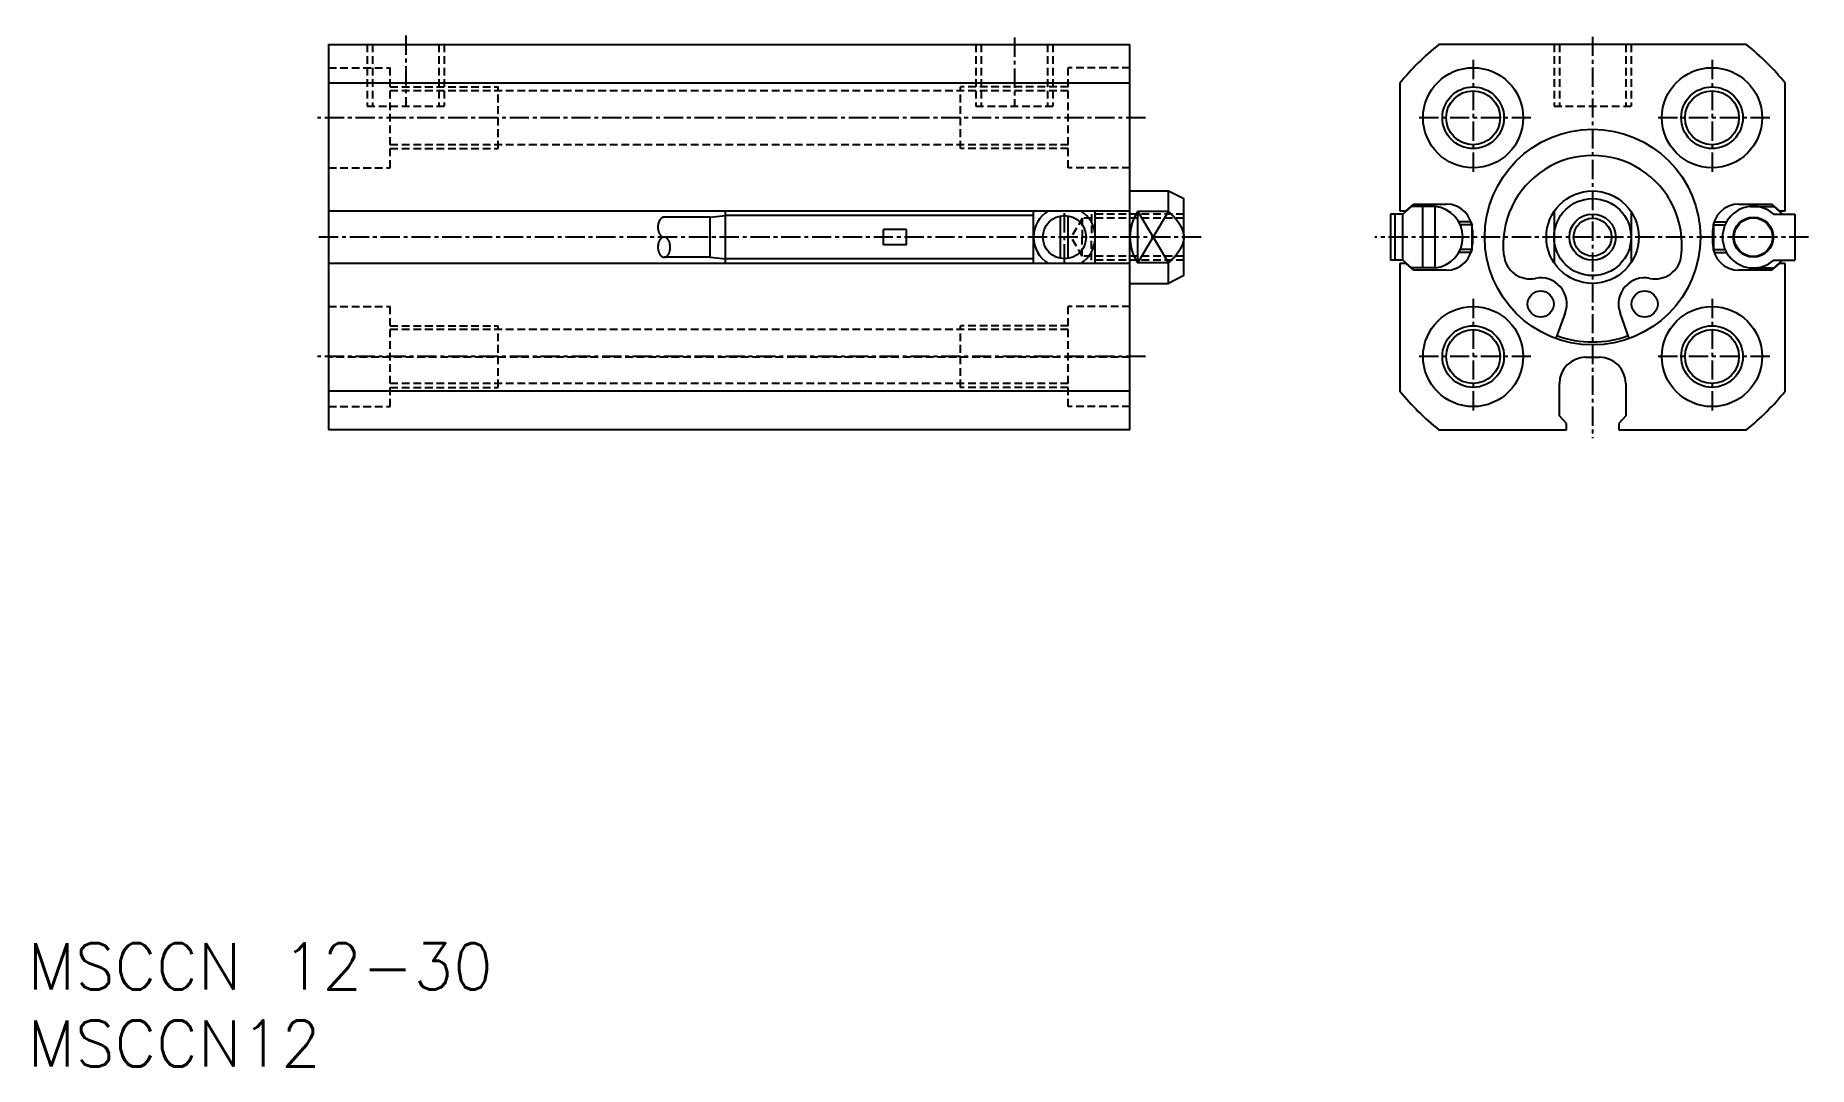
# Model space of a CAD drawing. Extents: x 1 to 116, y 0 to 67.
import ezdxf

# ---------------------------------------------------------------- set-up
doc = ezdxf.new("R2010")
doc.units = 0
doc.linetypes.add('CENTER', pattern=[2, 1.25, -0.25, 0.25, -0.25])
doc.linetypes.add('DASHED', pattern=[0.75, 0.5, -0.25])
doc.layers.get('0').update_dxf_attribs({"linetype": 'CONTINUOUS'})
doc.layers.add('CENTER', color=1, linetype='CENTER')
doc.styles.get("Standard").update_dxf_attribs({"font": 'txt.shx'})

# ---------------------------------------------------------------- blocks, each defined once
blk = doc.blocks.new('*U4')
at = {"color": 7, "linetype": 'CONTINUOUS'}
blk.add_text('MSCCN12', height=3, dxfattribs=at).set_placement((0, 0))
blk = doc.blocks.new('*U5')
at = {"color": 7, "linetype": 'CONTINUOUS'}
blk.add_text('MSCCN 12-30', height=3, dxfattribs=at).set_placement((0, 5))

msp = doc.modelspace()

# ---------------------------------------------------------------- linework, layer by layer
at = {"color": 7, "linetype": 'CONTINUOUS'}
for p, q in [((19.54, 66.34), (19.54, 41.34)), ((19.54, 66.34), (71.54, 66.34)), ((71.54, 41.34), (71.54, 66.34)), ((111.55, 66.34), (91.58, 66.34)), ((71.54, 63.83), (19.54, 63.83)), ((89.06, 63.83), (89.06, 55.54)), ((114.06, 55.54), (114.06, 63.83)), ((71.54, 56.84), (74.04, 56.84)), ((74.04, 56.84), (75.04, 56.34)), ((74.04, 55.5), (74.04, 56.84)), ((19.54, 55.54), (71.54, 55.54)), ((44.29, 55.14), (45.29, 55.24)), ((45.29, 52.14), (45.29, 55.54)), ((65.29, 55.24), (45.29, 55.24)), ((65.29, 52.14), (65.29, 55.54)), ((69.29, 52.14), (69.29, 55.54)), ((72.04, 52.18), (72.04, 55.5)), ((74.04, 55.5), (72.04, 55.5)), ((75.04, 51.34), (75.04, 56.34)), ((89.24, 55.34), (88.44, 55.34)), ((88.44, 55.34), (88.44, 52.34)), ((88.74, 52.34), (88.74, 55.34)), ((89.06, 55.54), (89.46, 55.54)), ((89.24, 55.34), (89.8, 55.84)), ((89.24, 52.34), (89.24, 55.34)), ((89.46, 55.54), (89.96, 55.99)), ((91.34, 55.84), (89.8, 55.84)), ((89.96, 55.99), (92.06, 55.99)), ((90.54, 51.84), (90.54, 55.84)), ((91.34, 51.84), (91.34, 55.84)), ((99.06, 55.5), (99.06, 52.18)), ((104.06, 55.5), (104.06, 52.18)), ((111.06, 55.99), (113.16, 55.99)), ((111.79, 55.84), (113.33, 55.84)), ((112.59, 55.75), (112.59, 55.84)), ((113.16, 55.99), (113.66, 55.54)), ((113.31, 55.34), (114.69, 55.34)), ((113.89, 55.34), (113.33, 55.84)), ((113.66, 55.54), (114.06, 55.54)), ((114.69, 55.34), (114.69, 52.34)), ((44.29, 55.14), (41.31, 55.14)), ((44.29, 52.54), (44.29, 55.14)), ((57.04, 54.34), (55.54, 54.34)), ((55.54, 53.34), (55.54, 54.34)), ((57.04, 53.34), (57.04, 54.34)), ((67.04, 52.46), (67.04, 55.22)), ((67.54, 52.46), (67.54, 55.22)), ((93.67, 54.84), (92.87, 54.84)), ((93.73, 54.64), (92.98, 54.64)), ((93.67, 54.84), (93.73, 54.64)), ((93.73, 54.64), (93.73, 53.04)), ((93.76, 54.29), (93.76, 53.39)), ((109.36, 53.39), (109.36, 54.29)), ((109.4, 54.64), (109.46, 54.84)), ((109.4, 54.64), (110.15, 54.64)), ((109.4, 54.64), (109.4, 53.04)), ((109.46, 54.84), (110.25, 54.84)), ((57.04, 53.34), (55.54, 53.34)), ((93.73, 53.04), (92.98, 53.04)), ((93.73, 53.04), (93.67, 52.84)), ((109.4, 53.04), (110.15, 53.04)), ((109.4, 53.04), (109.46, 52.84)), ((71.54, 52.14), (19.54, 52.14)), ((44.29, 52.54), (41.31, 52.54)), ((44.29, 52.54), (45.29, 52.44)), ((65.29, 52.44), (45.29, 52.44)), ((74.04, 52.18), (72.04, 52.18)), ((74.04, 50.84), (74.04, 52.18)), ((89.24, 52.34), (88.44, 52.34)), ((89.06, 52.14), (89.06, 43.85)), ((89.46, 52.14), (89.06, 52.14)), ((89.8, 51.84), (89.24, 52.34)), ((89.96, 51.69), (89.46, 52.14)), ((91.34, 51.84), (89.8, 51.84)), ((93.67, 52.84), (92.87, 52.84)), ((109.46, 52.84), (110.25, 52.84)), ((111.79, 51.84), (113.33, 51.84)), ((112.59, 51.84), (112.59, 51.93)), ((113.66, 52.14), (113.16, 51.69)), ((113.31, 52.34), (114.69, 52.34)), ((113.33, 51.84), (113.89, 52.34)), ((114.06, 52.14), (113.66, 52.14)), ((114.06, 43.85), (114.06, 52.14)), ((71.54, 50.84), (74.04, 50.84)), ((75.04, 51.34), (74.04, 50.84)), ((92.06, 51.69), (89.96, 51.69)), ((113.16, 51.69), (111.06, 51.69)), ((99.79, 48.92), (99.18, 47.25)), ((103.94, 47.25), (103.34, 48.92)), ((101.11, 46.04), (102.01, 46.04)), ((71.54, 43.85), (19.54, 43.85)), ((99.41, 42.24), (99.41, 44.34)), ((103.71, 44.34), (103.71, 42.24)), ((99.86, 41.74), (99.41, 42.24)), ((99.86, 41.34), (99.86, 41.74)), ((103.71, 42.24), (103.26, 41.74)), ((103.26, 41.74), (103.26, 41.34)), ((71.54, 41.34), (19.54, 41.34)), ((91.58, 41.34), (99.86, 41.34)), ((103.26, 41.34), (111.55, 41.34))]:
    msp.add_line(p, q, dxfattribs=at)
at = {"color": 3, "linetype": 'DASHED'}
for p, q in [((22.04, 66.34), (22.04, 62.34)), ((22.39, 66.34), (22.39, 62.34)), ((26.69, 66.34), (26.69, 62.34)), ((27.04, 66.34), (27.04, 62.34)), ((61.54, 66.34), (61.54, 62.34)), ((61.89, 66.34), (61.89, 62.34)), ((66.19, 66.34), (66.19, 62.34)), ((66.54, 66.34), (66.54, 62.34)), ((99.06, 66.34), (99.06, 62.34)), ((99.41, 66.34), (99.41, 62.34)), ((103.71, 66.34), (103.71, 62.34)), ((104.06, 66.34), (104.06, 62.34)), ((19.54, 64.84), (23.54, 64.84)), ((23.54, 58.34), (23.54, 64.84)), ((71.54, 64.84), (67.54, 64.84)), ((67.54, 58.34), (67.54, 64.84)), ((23.54, 63.59), (30.54, 63.59)), ((67.54, 63.34), (23.54, 63.34)), ((30.54, 59.59), (30.54, 63.59)), ((67.54, 63.59), (60.54, 63.59)), ((60.54, 59.59), (60.54, 63.59)), ((22.04, 62.34), (27.04, 62.34)), ((61.54, 62.34), (66.54, 62.34)), ((99.06, 62.34), (104.06, 62.34)), ((67.54, 59.84), (23.54, 59.84)), ((23.54, 59.59), (30.54, 59.59)), ((67.54, 59.59), (60.54, 59.59)), ((19.54, 58.34), (23.54, 58.34)), ((71.54, 58.34), (67.54, 58.34)), ((69.04, 55.34), (69.04, 53.84)), ((75.04, 55.34), (69.04, 55.34)), ((68.44, 55.07), (67.73, 53.84)), ((68.44, 55.07), (68.44, 53.84)), ((75.04, 55.07), (68.44, 55.07)), ((68.44, 52.61), (67.73, 53.84)), ((68.44, 52.61), (68.44, 53.84)), ((69.04, 52.34), (69.04, 53.84)), ((75.04, 52.61), (68.44, 52.61)), ((75.04, 52.34), (69.04, 52.34)), ((19.54, 49.34), (23.54, 49.34)), ((23.54, 42.84), (23.54, 49.34)), ((67.54, 42.84), (67.54, 49.34)), ((71.54, 49.34), (67.54, 49.34)), ((23.54, 48.09), (30.54, 48.09)), ((67.54, 47.84), (23.54, 47.84)), ((30.54, 44.09), (30.54, 48.09)), ((67.54, 48.09), (60.54, 48.09)), ((60.54, 44.09), (60.54, 48.09)), ((71.54, 46.04), (19.54, 46.04)), ((67.54, 44.34), (23.54, 44.34)), ((23.54, 44.09), (30.54, 44.09)), ((67.54, 44.09), (60.54, 44.09)), ((19.54, 42.84), (23.54, 42.84)), ((71.54, 42.84), (67.54, 42.84))]:
    msp.add_line(p, q, dxfattribs=at)
at = {"color": 3, "linetype": 'CONTINUOUS'}
for p, q in [((72.04, 52.18), (74.04, 55.5)), ((72.04, 55.5), (74.04, 52.18))]:
    msp.add_line(p, q, dxfattribs=at)
at = {"color": 7}
msp.add_polyline3d([(74.04, 55.5, 0), (74.04, 55.49, 0), (74.05, 55.49, 0), (74.06, 55.48, 0), (74.06, 55.48, 0), (74.07, 55.47, 0), (74.08, 55.46, 0), (74.08, 55.46, 0), (74.09, 55.45, 0), (74.1, 55.45, 0), (74.1, 55.44, 0), (74.11, 55.44, 0), (74.12, 55.43, 0), (74.12, 55.43, 0), (74.13, 55.42, 0), (74.13, 55.42, 0), (74.14, 55.41, 0), (74.15, 55.41, 0), (74.15, 55.4, 0), (74.16, 55.39, 0), (74.16, 55.39, 0), (74.17, 55.38, 0), (74.18, 55.38, 0), (74.18, 55.37, 0), (74.19, 55.37, 0), (74.2, 55.36, 0), (74.2, 55.35, 0), (74.21, 55.35, 0), (74.21, 55.34, 0), (74.22, 55.34, 0), (74.23, 55.33, 0), (74.23, 55.33, 0), (74.24, 55.32, 0), (74.24, 55.31, 0), (74.25, 55.31, 0), (74.26, 55.3, 0), (74.26, 55.3, 0), (74.27, 55.29, 0), (74.27, 55.29, 0), (74.28, 55.28, 0), (74.28, 55.27, 0), (74.29, 55.27, 0), (74.3, 55.26, 0), (74.3, 55.26, 0), (74.31, 55.25, 0), (74.31, 55.24, 0), (74.32, 55.24, 0), (74.33, 55.23, 0), (74.33, 55.23, 0), (74.34, 55.22, 0), (74.34, 55.21, 0), (74.35, 55.21, 0), (74.35, 55.2, 0), (74.36, 55.2, 0), (74.36, 55.19, 0), (74.37, 55.18, 0), (74.38, 55.18, 0), (74.38, 55.17, 0), (74.39, 55.16, 0), (74.39, 55.16, 0), (74.4, 55.15, 0), (74.4, 55.15, 0), (74.41, 55.14, 0), (74.41, 55.13, 0), (74.42, 55.13, 0), (74.43, 55.12, 0), (74.43, 55.11, 0), (74.44, 55.11, 0), (74.44, 55.1, 0), (74.45, 55.1, 0), (74.45, 55.09, 0), (74.46, 55.08, 0), (74.46, 55.08, 0), (74.47, 55.07, 0), (74.47, 55.06, 0), (74.48, 55.06, 0), (74.48, 55.05, 0), (74.49, 55.04, 0), (74.49, 55.04, 0), (74.5, 55.03, 0), (74.51, 55.03, 0), (74.51, 55.02, 0), (74.52, 55.01, 0), (74.52, 55.01, 0), (74.53, 55, 0), (74.53, 54.99, 0), (74.54, 54.99, 0), (74.54, 54.98, 0), (74.55, 54.97, 0), (74.55, 54.97, 0), (74.56, 54.96, 0), (74.56, 54.95, 0), (74.57, 54.95, 0), (74.57, 54.94, 0), (74.58, 54.93, 0), (74.58, 54.93, 0), (74.59, 54.92, 0), (74.59, 54.91, 0), (74.6, 54.91, 0), (74.6, 54.9, 0), (74.61, 54.89, 0), (74.61, 54.89, 0), (74.62, 54.88, 0), (74.62, 54.87, 0), (74.63, 54.87, 0), (74.63, 54.86, 0), (74.64, 54.85, 0), (74.64, 54.85, 0), (74.65, 54.84, 0), (74.65, 54.83, 0), (74.66, 54.83, 0), (74.66, 54.82, 0), (74.67, 54.81, 0), (74.67, 54.81, 0), (74.67, 54.8, 0), (74.68, 54.79, 0), (74.68, 54.79, 0), (74.69, 54.78, 0), (74.69, 54.77, 0), (74.7, 54.77, 0), (74.7, 54.76, 0), (74.71, 54.75, 0), (74.71, 54.74, 0), (74.72, 54.74, 0), (74.72, 54.73, 0), (74.73, 54.72, 0), (74.73, 54.72, 0), (74.73, 54.71, 0), (74.74, 54.7, 0), (74.74, 54.7, 0), (74.75, 54.69, 0), (74.75, 54.68, 0), (74.76, 54.67, 0), (74.76, 54.67, 0), (74.77, 54.66, 0), (74.77, 54.65, 0), (74.77, 54.65, 0), (74.78, 54.64, 0), (74.78, 54.63, 0), (74.79, 54.62, 0), (74.79, 54.62, 0), (74.8, 54.61, 0), (74.8, 54.6, 0), (74.8, 54.6, 0), (74.81, 54.59, 0), (74.81, 54.58, 0), (74.82, 54.57, 0), (74.82, 54.57, 0), (74.82, 54.56, 0), (74.83, 54.55, 0), (74.83, 54.55, 0), (74.84, 54.54, 0), (74.84, 54.53, 0), (74.84, 54.52, 0), (74.85, 54.52, 0), (74.85, 54.51, 0), (74.86, 54.5, 0), (74.86, 54.49, 0), (74.86, 54.49, 0), (74.87, 54.48, 0), (74.87, 54.47, 0), (74.87, 54.46, 0), (74.88, 54.46, 0), (74.88, 54.45, 0), (74.88, 54.44, 0), (74.89, 54.43, 0), (74.89, 54.43, 0), (74.9, 54.42, 0), (74.9, 54.41, 0), (74.9, 54.4, 0), (74.91, 54.4, 0), (74.91, 54.39, 0), (74.91, 54.38, 0), (74.92, 54.37, 0), (74.92, 54.37, 0), (74.92, 54.36, 0), (74.93, 54.35, 0), (74.93, 54.34, 0), (74.93, 54.34, 0), (74.94, 54.33, 0), (74.94, 54.32, 0), (74.94, 54.31, 0), (74.94, 54.3, 0), (74.95, 54.3, 0), (74.95, 54.29, 0), (74.95, 54.28, 0), (74.96, 54.27, 0), (74.96, 54.27, 0), (74.96, 54.26, 0), (74.96, 54.25, 0), (74.97, 54.24, 0), (74.97, 54.23, 0), (74.97, 54.23, 0), (74.97, 54.22, 0), (74.98, 54.21, 0), (74.98, 54.2, 0), (74.98, 54.19, 0), (74.98, 54.19, 0), (74.99, 54.18, 0), (74.99, 54.17, 0), (74.99, 54.16, 0), (74.99, 54.15, 0), (75, 54.15, 0), (75, 54.14, 0), (75, 54.13, 0), (75, 54.12, 0), (75, 54.11, 0), (75.01, 54.11, 0), (75.01, 54.1, 0), (75.01, 54.09, 0), (75.01, 54.08, 0), (75.01, 54.07, 0), (75.01, 54.07, 0), (75.02, 54.06, 0), (75.02, 54.05, 0), (75.02, 54.04, 0), (75.02, 54.03, 0), (75.02, 54.02, 0), (75.02, 54.02, 0), (75.02, 54.01, 0), (75.03, 54, 0), (75.03, 53.99, 0), (75.03, 53.98, 0), (75.03, 53.98, 0), (75.03, 53.97, 0), (75.03, 53.96, 0), (75.03, 53.95, 0), (75.03, 53.94, 0), (75.03, 53.93, 0), (75.03, 53.93, 0), (75.04, 53.92, 0), (75.04, 53.91, 0), (75.04, 53.9, 0), (75.04, 53.89, 0), (75.04, 53.88, 0), (75.04, 53.88, 0), (75.04, 53.87, 0), (75.04, 53.86, 0), (75.04, 53.85, 0), (75.04, 53.84, 0), (75.04, 53.83, 0), (75.04, 53.83, 0), (75.04, 53.82, 0), (75.04, 53.81, 0), (75.04, 53.8, 0), (75.04, 53.79, 0), (75.04, 53.78, 0), (75.04, 53.78, 0), (75.04, 53.77, 0), (75.04, 53.76, 0), (75.03, 53.75, 0), (75.03, 53.74, 0), (75.03, 53.73, 0), (75.03, 53.73, 0), (75.03, 53.72, 0), (75.03, 53.71, 0), (75.03, 53.7, 0), (75.03, 53.69, 0), (75.03, 53.68, 0), (75.03, 53.68, 0), (75.02, 53.67, 0), (75.02, 53.66, 0), (75.02, 53.65, 0), (75.02, 53.64, 0), (75.02, 53.64, 0), (75.02, 53.63, 0), (75.02, 53.62, 0), (75.01, 53.61, 0), (75.01, 53.6, 0), (75.01, 53.59, 0), (75.01, 53.59, 0), (75.01, 53.58, 0), (75.01, 53.57, 0), (75, 53.56, 0), (75, 53.55, 0), (75, 53.55, 0), (75, 53.54, 0), (75, 53.53, 0), (74.99, 53.52, 0), (74.99, 53.51, 0), (74.99, 53.51, 0), (74.99, 53.5, 0), (74.98, 53.49, 0), (74.98, 53.48, 0), (74.98, 53.47, 0), (74.98, 53.47, 0), (74.97, 53.46, 0), (74.97, 53.45, 0), (74.97, 53.44, 0), (74.97, 53.43, 0), (74.96, 53.43, 0), (74.96, 53.42, 0), (74.96, 53.41, 0), (74.96, 53.4, 0), (74.95, 53.39, 0), (74.95, 53.39, 0), (74.95, 53.38, 0), (74.94, 53.37, 0), (74.94, 53.36, 0), (74.94, 53.36, 0), (74.94, 53.35, 0), (74.93, 53.34, 0), (74.93, 53.33, 0), (74.93, 53.33, 0), (74.92, 53.32, 0), (74.92, 53.31, 0), (74.92, 53.3, 0), (74.91, 53.29, 0), (74.91, 53.29, 0), (74.91, 53.28, 0), (74.9, 53.27, 0), (74.9, 53.26, 0), (74.9, 53.26, 0), (74.89, 53.25, 0), (74.89, 53.24, 0), (74.88, 53.23, 0), (74.88, 53.23, 0), (74.88, 53.22, 0), (74.87, 53.21, 0), (74.87, 53.2, 0), (74.87, 53.2, 0), (74.86, 53.19, 0), (74.86, 53.18, 0), (74.86, 53.17, 0), (74.85, 53.17, 0), (74.85, 53.16, 0), (74.84, 53.15, 0), (74.84, 53.15, 0), (74.84, 53.14, 0), (74.83, 53.13, 0), (74.83, 53.12, 0), (74.82, 53.12, 0), (74.82, 53.11, 0), (74.82, 53.1, 0), (74.81, 53.09, 0), (74.81, 53.09, 0), (74.8, 53.08, 0), (74.8, 53.07, 0), (74.8, 53.07, 0), (74.79, 53.06, 0), (74.79, 53.05, 0), (74.78, 53.04, 0), (74.78, 53.04, 0), (74.77, 53.03, 0), (74.77, 53.02, 0), (74.77, 53.02, 0), (74.76, 53.01, 0), (74.76, 53, 0), (74.75, 52.99, 0), (74.75, 52.99, 0), (74.74, 52.98, 0), (74.74, 52.97, 0), (74.73, 52.97, 0), (74.73, 52.96, 0), (74.73, 52.95, 0), (74.72, 52.95, 0), (74.72, 52.94, 0), (74.71, 52.93, 0), (74.71, 52.92, 0), (74.7, 52.92, 0), (74.7, 52.91, 0), (74.69, 52.9, 0), (74.69, 52.9, 0), (74.68, 52.89, 0), (74.68, 52.88, 0), (74.67, 52.88, 0), (74.67, 52.87, 0), (74.67, 52.86, 0), (74.66, 52.86, 0), (74.66, 52.85, 0), (74.65, 52.84, 0), (74.65, 52.84, 0), (74.64, 52.83, 0), (74.64, 52.82, 0), (74.63, 52.82, 0), (74.63, 52.81, 0), (74.62, 52.8, 0), (74.62, 52.8, 0), (74.61, 52.79, 0), (74.61, 52.78, 0), (74.6, 52.78, 0), (74.6, 52.77, 0), (74.59, 52.76, 0), (74.59, 52.76, 0), (74.58, 52.75, 0), (74.58, 52.74, 0), (74.57, 52.74, 0), (74.57, 52.73, 0), (74.56, 52.72, 0), (74.56, 52.72, 0), (74.55, 52.71, 0), (74.55, 52.7, 0), (74.54, 52.7, 0), (74.54, 52.69, 0), (74.53, 52.68, 0), (74.53, 52.68, 0), (74.52, 52.67, 0), (74.52, 52.66, 0), (74.51, 52.66, 0), (74.51, 52.65, 0), (74.5, 52.64, 0), (74.49, 52.64, 0), (74.49, 52.63, 0), (74.48, 52.63, 0), (74.48, 52.62, 0), (74.47, 52.61, 0), (74.47, 52.61, 0), (74.46, 52.6, 0), (74.46, 52.59, 0), (74.45, 52.59, 0), (74.45, 52.58, 0), (74.44, 52.57, 0), (74.44, 52.57, 0), (74.43, 52.56, 0), (74.43, 52.56, 0), (74.42, 52.55, 0), (74.41, 52.54, 0), (74.41, 52.54, 0), (74.4, 52.53, 0), (74.4, 52.52, 0), (74.39, 52.52, 0), (74.39, 52.51, 0), (74.38, 52.51, 0), (74.38, 52.5, 0), (74.37, 52.49, 0), (74.36, 52.49, 0), (74.36, 52.48, 0), (74.35, 52.47, 0), (74.35, 52.47, 0), (74.34, 52.46, 0), (74.34, 52.46, 0), (74.33, 52.45, 0), (74.33, 52.44, 0), (74.32, 52.44, 0), (74.31, 52.43, 0), (74.31, 52.43, 0), (74.3, 52.42, 0), (74.3, 52.41, 0), (74.29, 52.41, 0), (74.28, 52.4, 0), (74.28, 52.4, 0), (74.27, 52.39, 0), (74.27, 52.38, 0), (74.26, 52.38, 0), (74.26, 52.37, 0), (74.25, 52.37, 0), (74.24, 52.36, 0), (74.24, 52.36, 0), (74.23, 52.35, 0), (74.23, 52.34, 0), (74.22, 52.34, 0), (74.21, 52.33, 0), (74.21, 52.33, 0), (74.2, 52.32, 0), (74.2, 52.32, 0), (74.19, 52.31, 0), (74.18, 52.3, 0), (74.18, 52.3, 0), (74.17, 52.29, 0), (74.16, 52.29, 0), (74.16, 52.28, 0), (74.15, 52.28, 0), (74.15, 52.27, 0), (74.14, 52.27, 0), (74.13, 52.26, 0), (74.13, 52.25, 0), (74.12, 52.25, 0), (74.12, 52.24, 0), (74.11, 52.24, 0), (74.1, 52.23, 0), (74.1, 52.23, 0), (74.09, 52.22, 0), (74.08, 52.22, 0), (74.08, 52.21, 0), (74.07, 52.21, 0), (74.06, 52.2, 0), (74.06, 52.2, 0), (74.05, 52.19, 0), (74.04, 52.19, 0), (74.04, 52.18, 0)], dxfattribs=at)
at = {"color": 7, "linetype": 'CONTINUOUS'}
for points in [[(41.31, 55.14, 0), (41.3, 55.14, 0), (41.29, 55.14, 0), (41.28, 55.14, 0), (41.27, 55.14, 0), (41.26, 55.13, 0), (41.25, 55.13, 0), (41.24, 55.13, 0), (41.23, 55.13, 0), (41.22, 55.12, 0), (41.21, 55.12, 0), (41.2, 55.11, 0), (41.19, 55.11, 0), (41.18, 55.11, 0), (41.17, 55.1, 0), (41.16, 55.09, 0), (41.16, 55.09, 0), (41.15, 55.08, 0), (41.14, 55.08, 0), (41.13, 55.07, 0), (41.12, 55.06, 0), (41.11, 55.05, 0), (41.1, 55.05, 0), (41.09, 55.04, 0), (41.09, 55.03, 0), (41.08, 55.02, 0), (41.07, 55.01, 0), (41.06, 55, 0), (41.05, 54.99, 0), (41.05, 54.98, 0), (41.04, 54.97, 0), (41.03, 54.96, 0), (41.03, 54.95, 0), (41.02, 54.94, 0), (41.01, 54.92, 0), (41.01, 54.91, 0), (41, 54.9, 0), (40.99, 54.89, 0), (40.99, 54.88, 0), (40.98, 54.86, 0), (40.98, 54.85, 0), (40.97, 54.84, 0), (40.97, 54.82, 0), (40.96, 54.81, 0), (40.96, 54.79, 0), (40.95, 54.78, 0), (40.95, 54.77, 0), (40.94, 54.75, 0), (40.94, 54.74, 0), (40.94, 54.72, 0), (40.93, 54.71, 0), (40.93, 54.69, 0), (40.93, 54.68, 0), (40.92, 54.66, 0), (40.92, 54.65, 0), (40.92, 54.63, 0), (40.92, 54.61, 0), (40.91, 54.6, 0), (40.91, 54.58, 0), (40.91, 54.57, 0), (40.91, 54.55, 0), (40.91, 54.54, 0), (40.91, 54.52, 0), (40.91, 54.5, 0), (40.91, 54.49, 0), (40.91, 54.47, 0), (40.91, 54.46, 0), (40.91, 54.44, 0), (40.91, 54.42, 0), (40.91, 54.41, 0), (40.91, 54.39, 0), (40.91, 54.38, 0), (40.92, 54.36, 0), (40.92, 54.35, 0), (40.92, 54.33, 0), (40.92, 54.31, 0), (40.93, 54.3, 0), (40.93, 54.28, 0), (40.93, 54.27, 0), (40.94, 54.25, 0), (40.94, 54.24, 0), (40.94, 54.22, 0), (40.95, 54.21, 0), (40.95, 54.2, 0), (40.96, 54.18, 0), (40.96, 54.17, 0), (40.97, 54.15, 0), (40.97, 54.14, 0), (40.98, 54.13, 0), (40.98, 54.11, 0), (40.99, 54.1, 0), (40.99, 54.09, 0), (41, 54.08, 0), (41.01, 54.06, 0), (41.01, 54.05, 0), (41.02, 54.04, 0), (41.03, 54.03, 0), (41.03, 54.02, 0), (41.04, 54.01, 0), (41.05, 54, 0), (41.05, 53.99, 0), (41.06, 53.98, 0), (41.07, 53.97, 0), (41.08, 53.96, 0), (41.09, 53.95, 0), (41.09, 53.94, 0), (41.1, 53.93, 0), (41.11, 53.92, 0), (41.12, 53.91, 0), (41.13, 53.91, 0), (41.14, 53.9, 0), (41.15, 53.89, 0), (41.16, 53.89, 0), (41.16, 53.88, 0), (41.17, 53.88, 0), (41.18, 53.87, 0), (41.19, 53.87, 0), (41.2, 53.86, 0), (41.21, 53.86, 0), (41.22, 53.85, 0), (41.23, 53.85, 0), (41.24, 53.85, 0), (41.25, 53.85, 0), (41.26, 53.84, 0), (41.27, 53.84, 0), (41.28, 53.84, 0), (41.29, 53.84, 0), (41.3, 53.84, 0), (41.31, 53.84, 0)], [(41.31, 52.54, 0), (41.33, 52.54, 0), (41.35, 52.54, 0), (41.37, 52.55, 0), (41.39, 52.55, 0), (41.41, 52.56, 0), (41.43, 52.57, 0), (41.45, 52.58, 0), (41.46, 52.59, 0), (41.48, 52.6, 0), (41.5, 52.62, 0), (41.52, 52.63, 0), (41.53, 52.65, 0), (41.55, 52.67, 0), (41.56, 52.69, 0), (41.58, 52.71, 0), (41.59, 52.73, 0), (41.61, 52.75, 0), (41.62, 52.78, 0), (41.63, 52.8, 0), (41.64, 52.83, 0), (41.65, 52.86, 0), (41.66, 52.88, 0), (41.67, 52.91, 0), (41.68, 52.94, 0), (41.69, 52.97, 0), (41.69, 53, 0), (41.7, 53.03, 0), (41.7, 53.06, 0), (41.7, 53.09, 0), (41.71, 53.13, 0), (41.71, 53.16, 0), (41.71, 53.19, 0), (41.71, 53.22, 0), (41.71, 53.25, 0), (41.7, 53.28, 0), (41.7, 53.32, 0), (41.7, 53.35, 0), (41.69, 53.38, 0), (41.68, 53.41, 0), (41.68, 53.44, 0), (41.67, 53.47, 0), (41.66, 53.5, 0), (41.65, 53.52, 0), (41.64, 53.55, 0), (41.63, 53.58, 0), (41.62, 53.6, 0), (41.6, 53.63, 0), (41.59, 53.65, 0), (41.58, 53.67, 0), (41.56, 53.69, 0), (41.55, 53.71, 0), (41.53, 53.73, 0), (41.51, 53.75, 0), (41.5, 53.76, 0), (41.48, 53.78, 0), (41.46, 53.79, 0), (41.44, 53.8, 0), (41.42, 53.81, 0), (41.4, 53.82, 0), (41.38, 53.83, 0), (41.37, 53.83, 0), (41.35, 53.84, 0), (41.33, 53.84, 0), (41.31, 53.84, 0), (41.29, 53.84, 0), (41.27, 53.83, 0), (41.25, 53.83, 0), (41.23, 53.83, 0), (41.21, 53.82, 0), (41.19, 53.81, 0), (41.17, 53.8, 0), (41.15, 53.79, 0), (41.14, 53.78, 0), (41.12, 53.76, 0), (41.1, 53.75, 0), (41.08, 53.73, 0), (41.07, 53.71, 0), (41.05, 53.69, 0), (41.04, 53.67, 0), (41.02, 53.65, 0), (41.01, 53.62, 0), (41, 53.6, 0), (40.99, 53.57, 0), (40.97, 53.55, 0), (40.96, 53.52, 0), (40.95, 53.49, 0), (40.95, 53.46, 0), (40.94, 53.44, 0), (40.93, 53.41, 0), (40.93, 53.38, 0), (40.92, 53.34, 0), (40.92, 53.31, 0), (40.91, 53.28, 0), (40.91, 53.25, 0), (40.91, 53.22, 0), (40.91, 53.19, 0), (40.91, 53.16, 0), (40.91, 53.12, 0), (40.91, 53.09, 0), (40.92, 53.06, 0), (40.92, 53.03, 0), (40.93, 53, 0), (40.93, 52.97, 0), (40.94, 52.94, 0), (40.95, 52.91, 0), (40.96, 52.88, 0), (40.97, 52.85, 0), (40.98, 52.83, 0), (40.99, 52.8, 0), (41, 52.77, 0), (41.01, 52.75, 0), (41.03, 52.73, 0), (41.04, 52.71, 0), (41.06, 52.68, 0), (41.07, 52.67, 0), (41.09, 52.65, 0), (41.1, 52.63, 0), (41.12, 52.61, 0), (41.14, 52.6, 0), (41.16, 52.59, 0), (41.18, 52.58, 0), (41.19, 52.57, 0), (41.21, 52.56, 0), (41.23, 52.55, 0), (41.25, 52.55, 0), (41.27, 52.54, 0), (41.29, 52.54, 0), (41.31, 52.54, 0)]]:
    msp.add_polyline3d(points, dxfattribs=at)
for centre, radius in [((93.81, 61.59), 3.25), ((109.31, 61.59), 3.25), ((93.81, 61.59), 1.75), ((109.31, 61.59), 1.75), ((101.56, 53.84), 7), ((101.56, 53.84), 3), ((67.29, 53.84), 1.4), ((101.56, 53.84), 2.5), ((101.56, 53.84), 1.23), ((111.99, 53.84), 1.3), ((111.99, 53.84), 1.25), ((98.19, 49.5), 0.85), ((104.94, 49.5), 0.85), ((93.81, 46.09), 3.25), ((109.31, 46.09), 3.25), ((93.81, 46.09), 1.75), ((109.31, 46.09), 1.75)]:
    msp.add_circle(centre, radius, dxfattribs=at)
at = {"color": 3, "linetype": 'CONTINUOUS'}
for centre, radius in [((93.81, 61.59), 2), ((109.31, 61.59), 2), ((101.56, 53.84), 1.5), ((93.81, 46.09), 2), ((109.31, 46.09), 2)]:
    msp.add_circle(centre, radius, dxfattribs=at)
at = {"color": 7, "linetype": 'CONTINUOUS'}
for centre, radius, start, end in [((101.56, 53.84), 16, 128.6248, 141.3751), ((101.56, 53.84), 16, 38.6248, 51.3752), ((101.56, 53.34), 5.8, 352.8267, 187.1733), ((67.29, 53.84), 2, 121.7888, 238.2118), ((67.29, 53.84), 2, 301.7882, 58.2112), ((74.54, 53.84), 3, 146.439, 213.561), ((91.14, 53.84), 2, 275.7385, 84.2602), ((92.06, 54.29), 1.7, 0, 90), ((111.06, 54.29), 1.7, 90, 180), ((111.99, 53.84), 2, 48.5904, 311.4096), ((92.06, 53.39), 1.7, 270, 0), ((111.06, 53.39), 1.7, 180, 270), ((97.5, 52.83), 1.7, 187.1733, 281.722), ((105.63, 52.83), 1.7, 258.278, 352.8267), ((98.19, 49.5), 1.7, 340.1231, 101.722), ((104.94, 49.5), 1.7, 78.278, 199.8769), ((101.56, 53.84), 6.8, 250.1231, 289.8771), ((101.11, 44.34), 1.7, 90, 180), ((102.01, 44.34), 1.7, 0, 90), ((101.56, 53.84), 16, 218.6248, 231.3752), ((101.56, 53.84), 16, 308.6248, 321.3752)]:
    msp.add_arc(centre, radius, start, end, dxfattribs=at)
at = {"layer": 'CENTER', "color": 1, "linetype": 'CENTER'}
for p, q in [((24.54, 66.93), (24.54, 62.34)), ((64.04, 66.79), (64.04, 62.31)), ((101.56, 66.85), (101.56, 40.8)), ((93.81, 65.34), (93.81, 57.84)), ((109.31, 65.34), (109.31, 57.84)), ((72.54, 61.59), (18.81, 61.59)), ((97.56, 61.59), (90.06, 61.59)), ((113.06, 61.59), (105.56, 61.59)), ((67.29, 52.14), (67.29, 55.54)), ((76.16, 53.84), (18.81, 53.84)), ((115.57, 53.84), (87.42, 53.84)), ((93.81, 49.84), (93.81, 42.34)), ((109.31, 49.84), (109.31, 42.34)), ((72.54, 46.09), (18.81, 46.09)), ((97.56, 46.09), (90.06, 46.09)), ((113.06, 46.09), (105.56, 46.09))]:
    msp.add_line(p, q, dxfattribs=at)

# ---------------------------------------------------------------- block references
at = {"color": 7, "linetype": 'CONTINUOUS'}
for name in ['*U5', '*U4']:
    msp.add_blockref(name, (0, 0), dxfattribs=at)

doc.saveas('drawing.dxf')
